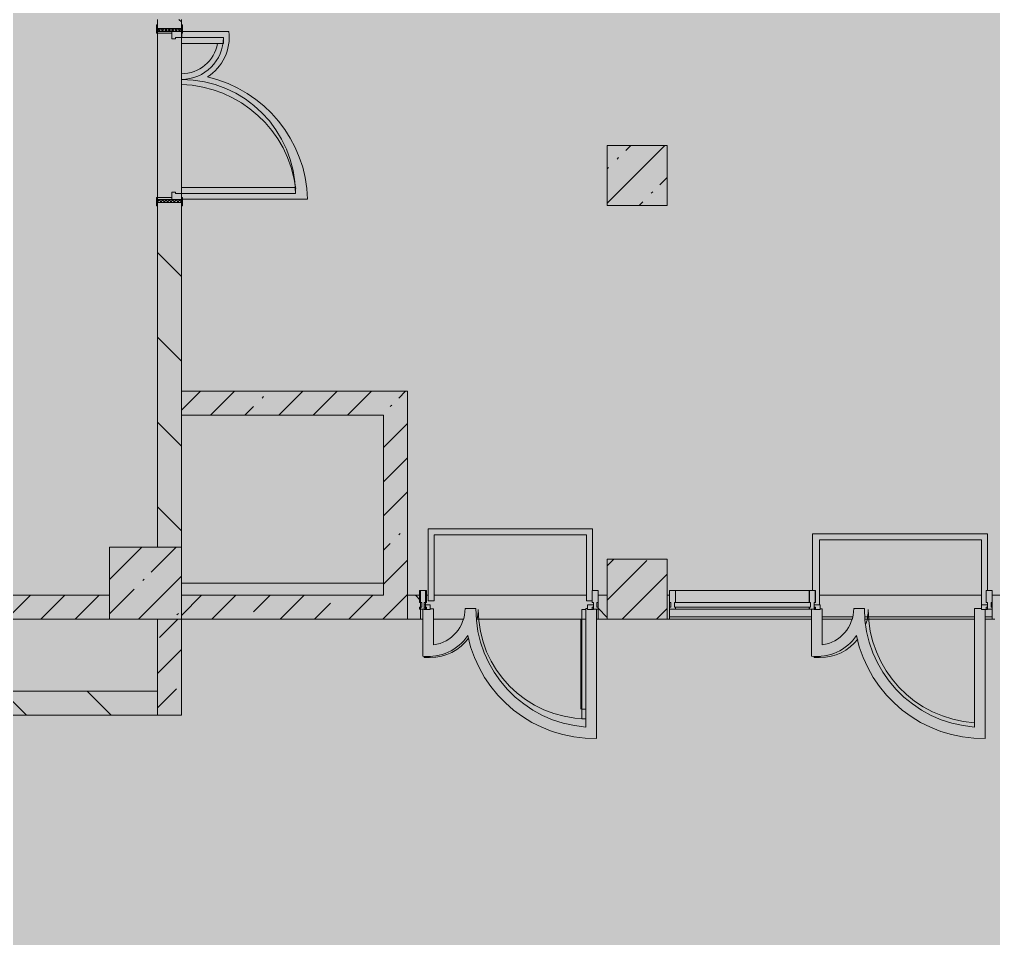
# Model space of a CAD drawing. Header units: millimetres. Extents: x 34897 to 231692, y -8553 to 29000.
# Drawn here: x 170092 to 178212, y 9037 to 16700 of the extents above; entities that cross this region are included whole.
import ezdxf

# ---------------------------------------------------------------- set-up
doc = ezdxf.new("R2010")
doc.units = ezdxf.units.MM
doc.layers.add('A-DETL-GENF-2', color=7, linetype='Continuous', lineweight=9, true_color=0xc0c0c0, transparency=0.4)
for name, color, linetype, lineweight, true_color in [('A-DETL-GENF-3', 7, 'Continuous', 5, 0xe2e2e2), ('A-DETL-GENF-5', 7, 'Continuous', 5, 0xb7b7b7), ('A-DOOR-1', 7, 'Continuous', 5, 0xaaaaaa), ('A-DOOR-2', 7, 'Continuous', 5, 0xe2e2e2), ('A-DOOR-3', 7, 'Continuous', 5, 0xb7b7b7), ('A-DOOR-FRAM-1', 7, 'Continuous', 5, 0xe2e2e2), ('A-DOOR-FRAM-2', 7, 'Continuous', 5, 0xaaaaaa), ('A-DOOR-FRAM-3', 7, 'Continuous', 5, 0xb7b7b7), ('A-FLOR-2', 7, 'Continuous', 5, 0xb7b7b7), ('A-GLAZ-CURT-3', 7, 'Continuous', 5, 0x737373), ('A-GLAZ-CWMG-4', 7, 'Continuous', 5, 0x737373), ('A-WALL-4', 7, 'Continuous', 9, 0x737373), ('I-WALL-5', 7, 'Continuous', 5, 0x737373), ('S-COLS-4', 7, 'Continuous', 5, 0x737373)]:
    doc.layers.add(name, color=color, linetype=linetype, lineweight=lineweight, true_color=true_color)
doc.layers.add('I-WALL-4', color=7, linetype='Continuous', lineweight=5)
doc.layers.add('S-COLS-3', color=7, linetype='Continuous', lineweight=5)
pattern_1 = [(135, (104681.5, 0), (-353.5534, -353.5534), [])]
pattern_2 = [(45, (104681.5, 0), (-285.1231, 285.1231), []), (45, (104966.64, 0), (-285.1231, 285.1231), [504.031, -100.806, 16.764, -84.042])]

# ---------------------------------------------------------------- blocks, each defined once
blk = doc.blocks.new('BSC_Колонна _Прямоугольная - 600х600-23205240-2_10_2_птичка')
at = {"layer": 'S-COLS-3'}
h = blk.add_hatch(dxfattribs=at)
h.set_pattern_fill('FP_91', color=256, style=0, pattern_type=2)
h.set_pattern_definition([(45, (-66460, -12000), (-285.1231, 285.1231), []), (45, (-66174.88, -12000), (-285.1231, 285.1231), [504.031, -100.806, 16.764, -84.042])])
h.paths.add_polyline_path([(-300, -300), (300, -300), (300, 300), (-300, 300)])
at = {"layer": 'S-COLS-4'}
for p, q in [((300, 300), (-300, 300)), ((-300, 300), (-300, -300)), ((300, -300), (300, 300)), ((-300, -300), (300, -300))]:
    blk.add_line(p, q, dxfattribs=at)
blk = doc.blocks.new('110_Дверь_СКБ_2Ст - Д-6_л__ ДОО_Дв_1450x2100h_Дверь из раздевальной в коридор-V68-2_10_2_птичка')
at = {"layer": 'A-DOOR-1'}
h = blk.add_hatch(dxfattribs=at)
h.set_pattern_fill('FP_112', color=256, style=0, pattern_type=2)
h.set_pattern_definition([(135, (1576.41, 164.685), (-14.14214, -14.14214), []), (225, (1576.41, 164.685), (14.14214, -14.14214), [])])
h.paths.add_polyline_path([(737.5, 100), (712.5, 100), (712.5, -100), (737.5, -100)])
at = {"layer": 'A-DOOR-2'}
for points in [[(662.5, 100), (662.5, 1050), (612.5, 1050), (612.5, 100)], [(-587.5, 100), (-587.5, 450), (-637.5, 450), (-637.5, 100)]]:
    blk.add_hatch(color=256, dxfattribs=at).paths.add_polyline_path(points)
h = blk.add_hatch(color=256, dxfattribs=at)
h.paths.add_polyline_path([(712.5, 100), (662.5, 100), (662.5, 50), (652.5, 50), (652.5, 20), (712.5, 20)])
h.paths.add_polyline_path([(-627.5, 20), (-627.5, 50), (-637.5, 50), (-637.5, 100), (-687.5, 100), (-687.5, 20)])
at = {"layer": 'A-DOOR-FRAM-1'}
for points in [[(-672.5, 100), (-672.5, 108), (-742.5, 108), (-742.5, 100)], [(767.5, 100), (767.5, 108), (697.5, 108), (697.5, 100)], [(-672.5, 20), (-687.5, 20), (-687.5, -100), (-672.5, -94.3)], [(712.5, 20), (697.5, 20), (697.5, -100), (712.5, -100)], [(-672.5, -100), (-742.5, -100), (-742.5, -108), (-672.5, -108)], [(767.5, -108), (767.5, -100), (697.5, -100), (697.5, -108)]]:
    blk.add_hatch(color=256, dxfattribs=at).paths.add_polyline_path(points)
at = {"layer": 'A-DOOR-FRAM-2'}
h = blk.add_hatch(dxfattribs=at)
h.set_pattern_fill('FP_113', color=256, style=0, pattern_type=2)
h.set_pattern_definition([(45, (-546.384, 164.685), (-14.1421, 14.1421), []), (135, (-546.384, 164.685), (-14.1421, -14.1421), [])])
h.paths.add_polyline_path([(-687.5, -94.3), (-687.5, 100), (-712.5, 100), (-712.5, -100), (-687.5, -100)])
at = {"layer": 'A-DOOR-3'}
for p, q in [((662.5, 1050), (612.5, 1050)), ((612.5, 1050), (612.5, 100)), ((662.5, 100), (662.5, 1050)), ((-637.5, 450), (-637.5, 100)), ((-587.5, 450), (-637.5, 450)), ((-587.5, 100), (-587.5, 450)), ((-637.5, 100), (-587.5, 100)), ((612.5, 100), (662.5, 100))]:
    blk.add_line(p, q, dxfattribs=at)
for centre, radius, start, end in [((662.5, 100), 950, 90, 180), ((-637.5, 100), 350, 360, 90)]:
    blk.add_arc(centre, radius, start, end, dxfattribs=at)
at = {"layer": 'A-DOOR-FRAM-3'}
for p, q in [((-672.5, 108), (-742.5, 108)), ((-742.5, 108), (-742.5, 100)), ((-742.5, 100), (-672.5, 100)), ((-687.5, 100), (-712.5, 100)), ((-712.5, 100), (-712.5, -100)), ((-637.5, 100), (-687.5, 100)), ((-687.5, 100), (-687.5, 20)), ((-687.5, -100), (-687.5, 100)), ((-672.5, 100), (-672.5, 108)), ((-637.5, 50), (-637.5, 100)), ((662.5, 100), (662.5, 50)), ((712.5, 100), (662.5, 100)), ((767.5, 108), (697.5, 108)), ((697.5, 108), (697.5, 100)), ((697.5, 100), (767.5, 100)), ((712.5, 20), (712.5, 100)), ((737.5, 100), (712.5, 100)), ((712.5, 100), (712.5, -100)), ((737.5, -100), (737.5, 100)), ((767.5, 100), (767.5, 108)), ((-687.5, 20), (-627.5, 20)), ((-672.5, 20), (-687.5, 20)), ((-687.5, 20), (-687.5, -100)), ((-672.5, -100), (-672.5, 20)), ((-627.5, 50), (-637.5, 50)), ((-627.5, 20), (-627.5, 50)), ((662.5, 50), (652.5, 50)), ((652.5, 50), (652.5, 20)), ((652.5, 20), (712.5, 20)), ((712.5, 20), (697.5, 20)), ((697.5, 20), (697.5, -100)), ((712.5, -100), (712.5, 20)), ((-672.5, -100), (-742.5, -100)), ((-742.5, -100), (-742.5, -108)), ((-742.5, -108), (-672.5, -108)), ((-712.5, -100), (-687.5, -100)), ((-687.5, -100), (-672.5, -100)), ((-672.5, -108), (-672.5, -100)), ((697.5, -100), (712.5, -100)), ((767.5, -100), (697.5, -100)), ((697.5, -100), (697.5, -108)), ((697.5, -108), (767.5, -108)), ((712.5, -100), (737.5, -100)), ((767.5, -108), (767.5, -100))]:
    blk.add_line(p, q, dxfattribs=at)
blk = doc.blocks.new('BSC_Колонна _Прямоугольная - 500х500-V118-2_10_2_птичка')
at = {"layer": 'S-COLS-3'}
h = blk.add_hatch(dxfattribs=at)
h.set_pattern_fill('FP_151', color=256, style=0, pattern_type=2)
h.set_pattern_definition([(45, (-70560, -15400), (-285.1231, 285.1231), []), (45, (-70274.88, -15400), (-285.1231, 285.1231), [504.031, -100.806, 16.764, -84.042])])
h.paths.add_polyline_path([(-250, -250), (250, -250), (250, 250), (-250, 250)])
at = {"layer": 'S-COLS-4'}
for p, q in [((250, 250), (-250, 250)), ((-250, 250), (-250, -250)), ((250, -250), (250, 250)), ((-250, -250), (250, -250))]:
    blk.add_line(p, q, dxfattribs=at)
blk = doc.blocks.new('Прямоугольный импост - Импост структурный с накладкой - 160мм Темный-33326475-2_10_2_птичка')
at = {"layer": 'A-GLAZ-CWMG-4'}
for p, q in [((-50, 40), (-50, 140)), ((-50, 140), (0, 140)), ((0, 140), (0, 40)), ((-40, 40), (-50, 40)), ((-50, -17), (-50, 0)), ((-50, 0), (-40, 0)), ((-40, 0), (-40, 40)), ((-10, 40), (-10, 0)), ((0, 40), (-10, 40)), ((-10, 0), (0, 0)), ((0, 0), (0, -17)), ((0, -17), (-50, -17))]:
    blk.add_line(p, q, dxfattribs=at)
blk = doc.blocks.new('Дверь_Витражная_остекление_ - ВВ-6 остекление-32274838-2_10_2_птичка')
at = {"layer": 'A-DETL-GENF-3'}
for points in [[(-610, 930), (-642.6, 930), (-642.6, 20), (-610, 20), (-610, 579)], [(705, 420), (660, 420), (660, 410.2), (705, 410.4)]]:
    blk.add_hatch(color=256, dxfattribs=at).paths.add_polyline_path(points)
at = {"layer": 'A-DETL-GENF-5'}
for p, q in [((-642.6, 930), (-610, 930)), ((-610, 930), (-642.6, 930)), ((-610, 930), (-610, 20)), ((-610, 20), (-610, 930)), ((-642.6, 850), (-610, 850)), ((-601, 850), (-601, 100)), ((705, 420), (660, 420)), ((660, 420), (660, 410.2)), ((705, 420), (660, 420)), ((660, 420), (660, 410.2)), ((705, 420), (705, 408.4)), ((705, 408.4), (705, 420)), ((-642.6, 100), (-610, 100)), ((-610, 20), (-642.6, 20)), ((-642.6, 20), (-610, 20))]:
    blk.add_line(p, q, dxfattribs=at)
at = {"layer": 'A-DOOR-3'}
for p, q in [((655, 420), (655, 410.4)), ((-655, 20), (-705, 20)), ((-705, 20), (-705, -20)), ((-655, -20), (-655, 20)), ((705, 20), (655, 20)), ((655, 20), (655, -20)), ((705, -20), (705, 20)), ((-705, -20), (-655, -20)), ((655, -20), (705, -20))]:
    blk.add_line(p, q, dxfattribs=at)
for centre, radius, start, end in [((-655, 20), 910, 360, 89.20859), ((655, 20), 400, 90, 143.87233), ((655, 20), 400, 168.59224, 180)]:
    blk.add_arc(centre, radius, start, end, dxfattribs=at)
blk = doc.blocks.new('Прямоугольный импост - Импост структурный с накладкой - 160мм Темный-33326241-2_10_2_птичка')
at = {"layer": 'A-GLAZ-CWMG-4'}
for p, q in [((-25, 40), (-25, 140)), ((-25, 140), (25, 140)), ((25, 140), (25, 40)), ((-15, 40), (-25, 40)), ((-25, -17), (-25, 0)), ((-25, 0), (-15, 0)), ((-15, 0), (-15, 40)), ((15, 40), (15, 0)), ((25, 40), (15, 40)), ((15, 0), (25, 0)), ((25, 0), (25, -17)), ((25, -17), (-25, -17))]:
    blk.add_line(p, q, dxfattribs=at)
blk = doc.blocks.new('Прямоугольный импост - Импост структурный с накладкой - 160мм Темный-33326242-2_10_2_птичка')
at = {"layer": 'A-GLAZ-CWMG-4'}
for p, q in [((0, 140), (-50, 140)), ((-50, 140), (-50, 40)), ((0, 40), (0, 140)), ((-50, 40), (-40, 40)), ((-40, 0), (-50, 0)), ((-50, 0), (-50, -17)), ((-40, 40), (-40, 0)), ((-10, 0), (-10, 40)), ((-10, 40), (0, 40)), ((0, 0), (-10, 0)), ((0, -17), (0, 0)), ((-50, -17), (0, -17))]:
    blk.add_line(p, q, dxfattribs=at)
blk = doc.blocks.new('Прямоугольный импост - Импост структурный с накладкой - 160мм Темный-33326237-2_10_2_птичка')
at = {"layer": 'A-GLAZ-CWMG-4'}
for p, q in [((-50, 40), (-50, 140)), ((-50, 140), (0, 140)), ((0, 140), (0, 40)), ((-40, 40), (-50, 40)), ((-50, -17), (-50, 0)), ((-50, 0), (-40, 0)), ((-40, 0), (-40, 40)), ((-10, 40), (-10, 0)), ((0, 40), (-10, 40)), ((-10, 0), (0, 0)), ((0, 0), (0, -17)), ((0, -17), (-50, -17))]:
    blk.add_line(p, q, dxfattribs=at)
blk = doc.blocks.new('Дверь_Витражная_остекление_ - В-18-32468702-2_10_2_птичка')
at = {"layer": 'A-DETL-GENF-3'}
blk.add_hatch(color=256, dxfattribs=at).paths.add_polyline_path([(677.5, 420), (683.2, 410.4), (722.5, 410.4), (722.5, 420), (683.2, 420)])
at = {"layer": 'A-DETL-GENF-5'}
for p, q in [((722.5, 420), (677.5, 420)), ((677.5, 420), (677.5, 409.8)), ((722.5, 420), (677.5, 420)), ((677.5, 420), (677.5, 409.8)), ((722.5, 420), (722.5, 408.9)), ((722.5, 408.9), (722.5, 420))]:
    blk.add_line(p, q, dxfattribs=at)
at = {"layer": 'A-DOOR-3'}
for p, q in [((672.5, 420), (672.5, 409.2)), ((-672.5, 20), (-722.5, 20)), ((-722.5, 20), (-722.5, -20)), ((-672.5, -20), (-672.5, 20)), ((722.5, 20), (672.5, 20)), ((672.5, 20), (672.5, -20)), ((722.5, -20), (722.5, 20)), ((-722.5, -20), (-672.5, -20)), ((672.5, -20), (722.5, -20))]:
    blk.add_line(p, q, dxfattribs=at)
for centre, radius, start, end in [((-672.5, 20), 945, 360, 86.42063), ((672.5, 20), 400, 90, 141.82821), ((672.5, 20), 400, 163.22836, 180)]:
    blk.add_arc(centre, radius, start, end, dxfattribs=at)
blk = doc.blocks.new('Системная панель - Стекло - 40мм-32468815-2_10_2_птичка')
at = {"layer": 'A-GLAZ-CURT-3'}
for p, q in [((567, 0), (-567, 0)), ((-567, 0), (-567, -40)), ((567, -40), (567, 0)), ((-567, -40), (567, -40))]:
    blk.add_line(p, q, dxfattribs=at)
blk = doc.blocks.new('Прямоугольный импост - Импост структурный с накладкой - 160мм Темный-33326239-2_10_2_птичка')
at = {"layer": 'A-GLAZ-CWMG-4'}
for p, q in [((-25, 40), (-25, 140)), ((-25, 140), (25, 140)), ((25, 140), (25, 40)), ((-15, 40), (-25, 40)), ((-25, -17), (-25, 0)), ((-25, 0), (-15, 0)), ((-15, 0), (-15, 40)), ((15, 40), (15, 0)), ((25, 40), (15, 40)), ((15, 0), (25, 0)), ((25, 0), (25, -17)), ((25, -17), (-25, -17))]:
    blk.add_line(p, q, dxfattribs=at)
blk = doc.blocks.new('Прямоугольный импост - Импост структурный с накладкой - 160мм Темный-32468813-2_10_2_птичка')
at = {"layer": 'A-GLAZ-CWMG-4'}
for p, q in [((70880, 11940), (71994, 11940)), ((70880, 11783), (71994, 11783))]:
    blk.add_line(p, q, dxfattribs=at)

msp = doc.modelspace()

# ---------------------------------------------------------------- hatches: boundary and pattern name
at = {"layer": 'A-DETL-GENF-2'}
msp.add_hatch(color=256, dxfattribs=at).paths.add_polyline_path([(180522.5, -280), (180541.5, -280), (180541.5, 3300), (189541.5, 3300), (189541.5, 27350), (146591.5, 27350), (146591.5, 23778), (143441.5, 23778), (143441.5, -280), (179594.9, -280)])
at = {"layer": 'I-WALL-4'}
h = msp.add_hatch(dxfattribs=at)
h.set_pattern_fill('FP_104', color=256, style=0, pattern_type=2)
h.set_pattern_definition(pattern_1)
h.paths.add_polyline_path([(171241.5, 12300), (171441.5, 12300), (171441.5, 15175), (171241.5, 15175), (171241.5, 13534.8)])
h.paths.add_polyline_path([(171441.5, 16625), (171441.5, 16700), (171241.5, 16700), (171247.3, 16625)])
h.paths.add_polyline_path([(171303.6, 17300), (171441.5, 17300), (171441.5, 22700), (171241.5, 22700), (171241.5, 17300)])
h.paths.add_polyline_path([(171241.5, 23300), (171441.5, 23300), (171441.5, 24050), (171241.5, 24050), (171241.5, 23946.9)])
h.paths.add_polyline_path([(171241.5, 25950), (171441.5, 25950), (171441.5, 26500), (171241.5, 26500), (171241.5, 25980)])
h = msp.add_hatch(dxfattribs=at)
h.set_pattern_fill('FP_101', color=256, style=0, pattern_type=2)
h.set_pattern_definition(pattern_2)
h.paths.add_polyline_path([(173126.5, 13400), (173326.5, 13400), (173326.5, 13600), (171441.5, 13600), (171441.5, 13400), (172174.8, 13400)])
h = msp.add_hatch(dxfattribs=at)
h.set_pattern_fill('FP_101', color=256, style=0, pattern_type=2)
h.set_pattern_definition(pattern_2)
h.paths.add_polyline_path([(173126.5, 11700), (173326.5, 11700), (173326.5, 13400), (173126.5, 13400), (173126.5, 11799.5)])
h = msp.add_hatch(dxfattribs=at)
h.set_pattern_fill('FP_101', color=256, style=0, pattern_type=2)
h.set_pattern_definition(pattern_2)
h.paths.add_polyline_path([(160381.5, 11700), (164841.5, 11700), (164841.5, 11900), (159441.5, 11900), (159441.5, 11700), (160181.5, 11700)])
h.paths.add_polyline_path([(169141.5, 11700), (170841.5, 11700), (170841.5, 11900), (165441.5, 11900), (165441.5, 11700), (169061.5, 11700)])
h = msp.add_hatch(dxfattribs=at)
h.set_pattern_fill('FP_101', color=256, style=0, pattern_type=2)
h.set_pattern_definition(pattern_2)
h.paths.add_polyline_path([(172174.8, 11700), (173126.5, 11700), (173126.5, 11900), (171441.5, 11900), (171441.5, 11700)])
h = msp.add_hatch(dxfattribs=at)
h.set_pattern_fill('FP_104', color=256, style=0, pattern_type=2)
h.set_pattern_definition(pattern_1)
h.paths.add_polyline_path([(173326.5, 11700), (173435.5, 11700), (173435.5, 11900), (173326.5, 11900), (173326.5, 11799.5)])
h.paths.add_polyline_path([(180161.5, 11700), (180161.5, 11900), (178201.5, 11900), (178201.5, 11700), (179594.9, 11700)])
h.paths.add_polyline_path([(174991.5, 11700), (174991.5, 11900), (174915.5, 11900), (174915.5, 11700), (174957.3, 11700)])
h.paths.add_polyline_path([(175511.5, 11700), (175511.5, 11900), (175491.5, 11900), (175491.5, 11700)])
h = msp.add_hatch(dxfattribs=at)
h.set_pattern_fill('FP_101', color=256, style=0, pattern_type=2)
h.set_pattern_definition(pattern_2)
h.paths.add_polyline_path([(171241.5, 10900), (171441.5, 10900), (171441.5, 11700), (171241.5, 11700), (171241.5, 11100)])
h = msp.add_hatch(dxfattribs=at)
h.set_pattern_fill('FP_104', color=256, style=0, pattern_type=2)
h.set_pattern_definition(pattern_1)
h.paths.add_polyline_path([(171241.5, 10900), (171241.5, 11100), (166841.5, 11100), (166841.5, 10900), (168464.7, 10900)])
at = {"layer": 'S-COLS-3'}
h = msp.add_hatch(dxfattribs=at)
h.set_pattern_fill('FP_101', color=256, style=0, pattern_type=2)
h.set_pattern_definition(pattern_2)
h.paths.add_polyline_path([(174991.5, 11700), (175491.5, 11700), (175491.5, 12200), (174991.5, 12200), (174991.5, 11799.5)])

# ---------------------------------------------------------------- linework, layer by layer
at = {"layer": 'A-FLOR-2'}
for p, q in [((171444.5, 16585), (171444.5, 16550)), ((171837.6, 16600), (171449.5, 16600)), ((171441.5, 16248.1), (171441.5, 16158)), ((171449.5, 15201.1), (172493.9, 15201.1)), ((174868.4, 12453), (173498.4, 12453)), ((173498.4, 12453), (173498.4, 11853)), ((174868.4, 11940), (174868.4, 12453)), ((173548.4, 11853), (173548.4, 12403)), ((173548.4, 12403), (174818.4, 12403)), ((174818.4, 12403), (174818.4, 11853)), ((178162, 12412.4), (176702.2, 12412.4)), ((176702.2, 12412.4), (176702.2, 11940)), ((176762.2, 11820), (176762.2, 12362.4)), ((176762.2, 12362.4), (178112, 12362.4)), ((178112, 12362.4), (178112, 11820)), ((178162, 11940), (178162, 12412.4)), ((173126.5, 12000), (171441.5, 12000)), ((173454, 11783), (173454, 11392.1)), ((173498.4, 11853), (173548.4, 11853)), ((173543.5, 11785.1), (173515.5, 11785.1)), ((173543.5, 11485.1), (173543.5, 11785.1)), ((173895.5, 11788.1), (173805.9, 11788.1)), ((174825.5, 11788.1), (174813.2, 11788.1)), ((174813.2, 11788.1), (174813.2, 10800.5)), ((174818.4, 11853), (174865.5, 11853)), ((174902.9, 10705.4), (174902.9, 11783)), ((176694, 11783), (176694, 11392.1)), ((176783.5, 11785.1), (176766.5, 11785.1)), ((176783.5, 11485.1), (176783.5, 11785.1)), ((177135.5, 11788.1), (177045.9, 11788.1)), ((178111.5, 11788.1), (178053.2, 11788.1)), ((178053.2, 11788.1), (178053.2, 10800.5)), ((178142.9, 10705.4), (178142.9, 11780)), ((173454, 11700), (173435.5, 11700)), ((174915.5, 11700), (174902.9, 11700)), ((175511.5, 11720), (176694, 11720)), ((176694, 11700), (175511.5, 11700)), ((176783.5, 11720), (177037.6, 11720)), ((177139.1, 11720), (178053.2, 11720)), ((178142.9, 11720), (178201.5, 11720)), ((178201.5, 11700), (178142.9, 11700))]:
    msp.add_line(p, q, dxfattribs=at)
for centre, radius, start, end in [((171445.4, 16553.3), 395, 302.61833, 6.79242), ((171441.5, 16554.3), 306.2, 270, 349.74815), ((171415.4, 15169.3), 1079, 1.68848, 76.98917), ((171411.5, 15168.2), 990.3, 7.11312, 88.26401), ((173499.7, 11788.1), 306.2, 278.22053, 360), ((174885.8, 11788.1), 990.3, 180, 265.79425), ((176739.7, 11788.1), 306.2, 278.22053, 360), ((178125.8, 11788.1), 990.3, 180, 265.79425), ((173500.7, 11784.3), 395, 263.20758, 326.07537), ((174884.7, 11784.3), 1079, 191.7891, 270.96685), ((176740.7, 11784.3), 395, 263.20758, 326.07537), ((178124.7, 11784.3), 1079, 191.7891, 270.96685)]:
    msp.add_arc(centre, radius, start, end, dxfattribs=at)
at = {"layer": 'A-WALL-4'}
for p, q in [((173326.5, 11700), (173326.5, 11900)), ((171241.5, 10900), (171241.5, 11100))]:
    msp.add_line(p, q, dxfattribs=at)
at = {"layer": 'I-WALL-5'}
for p, q in [((171241.5, 16700), (171241.5, 16655)), ((171441.5, 16655), (171441.5, 16700)), ((171241.5, 15215), (171241.5, 16585)), ((171441.5, 16500), (171441.5, 16248.1)), ((171441.5, 16158), (171441.5, 15300)), ((171241.5, 15145), (171241.5, 12300)), ((171441.5, 12300), (171441.5, 15145)), ((173326.5, 13600), (171441.5, 13600)), ((173326.5, 11900), (173326.5, 13600)), ((171441.5, 13400), (173126.5, 13400)), ((173126.5, 13400), (173126.5, 11900)), ((170841.5, 11900), (165441.5, 11900)), ((173126.5, 11900), (171441.5, 11900)), ((173435.5, 11900), (173326.5, 11900)), ((173435.5, 11700), (173435.5, 11900)), ((173485.5, 11900), (173498.4, 11900)), ((173548.4, 11900), (174818.4, 11900)), ((174991.5, 11900), (174915.5, 11900)), ((174915.5, 11900), (174915.5, 11700)), ((174991.5, 11700), (174991.5, 11900)), ((175511.5, 11900), (175491.5, 11900)), ((175491.5, 11900), (175491.5, 11700)), ((175511.5, 11700), (175511.5, 11900)), ((176762.2, 11900), (178112, 11900)), ((180161.5, 11900), (178201.5, 11900)), ((178201.5, 11900), (178201.5, 11700)), ((169141.5, 11700), (170841.5, 11700)), ((171241.5, 11700), (171241.5, 11100)), ((171441.5, 10900), (171441.5, 11700)), ((171441.5, 11700), (173435.5, 11700)), ((173791.3, 11700), (173543.5, 11700)), ((174813.2, 11700), (173900.2, 11700)), ((174915.5, 11700), (174991.5, 11700)), ((175511.5, 11700), (175491.5, 11700)), ((177031.3, 11700), (176783.5, 11700)), ((178053.2, 11700), (177140.2, 11700)), ((178221.5, 11700), (178201.5, 11700)), ((171241.5, 11100), (169141.5, 11100)), ((166641.5, 10900), (171441.5, 10900))]:
    msp.add_line(p, q, dxfattribs=at)
at = {"layer": 'S-COLS-4'}
for p, q in [((175491.5, 12200), (174991.5, 12200)), ((174991.5, 12200), (174991.5, 11900)), ((175491.5, 11900), (175491.5, 12200)), ((174991.5, 11900), (174991.5, 11700)), ((175491.5, 11700), (175491.5, 11900)), ((174991.5, 11700), (175491.5, 11700))]:
    msp.add_line(p, q, dxfattribs=at)

# ---------------------------------------------------------------- block references
at = {"layer": 'A-DOOR-3'}
for name, p, rotation in [('110_Дверь_СКБ_2Ст - Д-6_л__ ДОО_Дв_1450x2100h_Дверь из раздевальной в коридор-V68-2_10_2_птичка', (171341.5, 15912.5), 269.9999999999999), ('Дверь_Витражная_остекление_ - ВВ-6 остекление-32274838-2_10_2_птичка', (174170.5, 11800), 180), ('Дверь_Витражная_остекление_ - В-18-32468702-2_10_2_птичка', (177439, 11800), 180)]:
    msp.add_blockref(name, p, dxfattribs=dict(at, rotation=rotation))
at = {"layer": 'A-GLAZ-CURT-3', "rotation": 180}
msp.add_blockref('Системная панель - Стекло - 40мм-32468815-2_10_2_птичка', (176118.5, 11800), dxfattribs=at)
at = {"layer": 'A-GLAZ-CWMG-4', "extrusion": (0, 0, -1)}
for name, p in [('Прямоугольный импост - Импост структурный с накладкой - 160мм Темный-33326241-2_10_2_птичка', (-173450.5, 11800)), ('Прямоугольный импост - Импост структурный с накладкой - 160мм Темный-33326475-2_10_2_птичка', (-173435.5, 11800)), ('Прямоугольный импост - Импост структурный с накладкой - 160мм Темный-33326237-2_10_2_птичка', (-175511.5, 11800)), ('Прямоугольный импост - Импост структурный с накладкой - 160мм Темный-33326239-2_10_2_птичка', (-176700.5, 11800)), ('Прямоугольный импост - Импост структурный с накладкой - 160мм Темный-33326241-2_10_2_птичка', (-176701.5, 11800))]:
    msp.add_blockref(name, p, dxfattribs=at)
at = {"layer": 'A-GLAZ-CWMG-4'}
for name, p in [('Прямоугольный импост - Импост структурный с накладкой - 160мм Темный-33326242-2_10_2_птичка', (174915.5, 11800)), ('Прямоугольный импост - Импост структурный с накладкой - 160мм Темный-32468813-2_10_2_птичка', (104681.5, 0)), ('Прямоугольный импост - Импост структурный с накладкой - 160мм Темный-33326242-2_10_2_птичка', (178201.5, 11800))]:
    msp.add_blockref(name, p, dxfattribs=at)
at = {"layer": 'S-COLS-4'}
for name, p in [('BSC_Колонна _Прямоугольная - 500х500-V118-2_10_2_птичка', (175241.5, 15400)), ('BSC_Колонна _Прямоугольная - 600х600-23205240-2_10_2_птичка', (171141.5, 12000))]:
    msp.add_blockref(name, p, dxfattribs=at)

doc.saveas('drawing.dxf')
